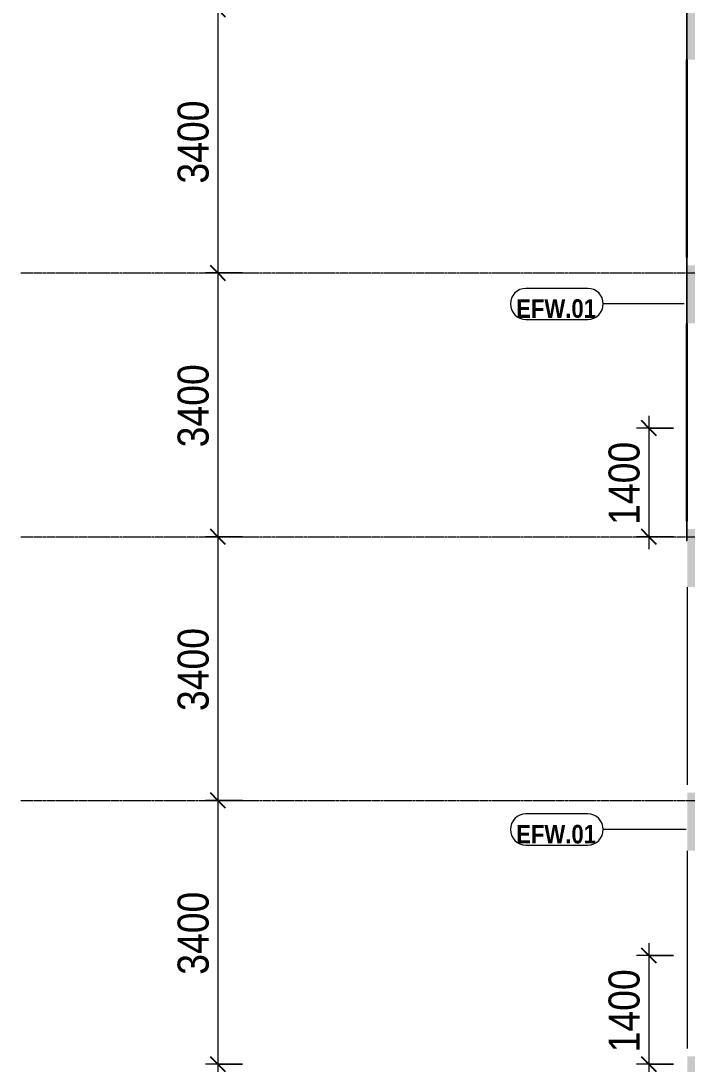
# Model space of a CAD drawing. Header units: millimetres. Extents: x 25061 to 259291, y -8723 to 35400.
# Drawn here: x 25061 to 33653, y 9000 to 22450 of the extents above; entities that cross this region are included whole.
import ezdxf

# ---------------------------------------------------------------- set-up
doc = ezdxf.new("R2010")
doc.units = ezdxf.units.MM
doc.linetypes.add('Centre', pattern=[31.75, 6.35, -4.7625, 15.875, -4.7625])
for name, color, linetype, lineweight in [('0-1', 7, 'Continuous', 5), ('A-ANNO-DIMS', 211, 'Continuous', 9), ('A-ANNO-DIMS-160', 211, 'Continuous', 9), ('A-FLOR-LEVL-2', 51, 'Centre', 9), ('A-FLOR-PATT-1', 7, 'Continuous', 9), ('A-WALL', 113, 'Continuous', 9), ('A-WALL-1', 113, 'Continuous', 18), ('A-WALL-IDEN', 211, 'Continuous', 9), ('S-BEAM-1', 12, 'Continuous', 5), ('S-COLS-1', 7, 'Continuous', 9)]:
    doc.layers.add(name, color=color, linetype=linetype, lineweight=lineweight)
doc.styles.add('Arial_B', font='arialbd.ttf', dxfattribs={"width": 0.85, "height": 240})
doc.styles.add('UTM Avo', font='', dxfattribs={"width": 0.9, "height": 400})
doc.styles.get('UTM Avo').set_extended_font_data('UTM Avo')
doc.dimstyles.new('1_Dim_chi_tiet_2_5', dxfattribs={"dimscale": 304.8, "dimtxt": 399.720379, "dimasz": 0.629921, "dimexe": 0.524934, "dimexo": 0.0625, "dimgap": 0.052493, "dimtad": 1, "dimdec": 0, "dimrnd": 5, "dimzin": 0, "dimdsep": 46, "dimtxsty": 'UTM Avo', "dimblk1": 'OBLIQUE', "dimblk2": 'OBLIQUE', "dimsah": 1, "dimcen": 0.09, "dimdle": 0.524934, "dimazin": 0, "dimtfac": 1, "dimtdec": 4, "dimtix": 1, "dimtmove": 0, "dimatfit": 3, "dimfxl": 1.049869, "dimfxlon": 1, "dimtvp": 1, "dimtolj": 1, "dimtzin": 0, "dimarcsym": 2})

# ---------------------------------------------------------------- blocks, each defined once
blk = doc.blocks.new('NCV_TKTC_KET CAU_rvt-1-TKCS_MẶT CẮT 1')
at = {"layer": 'A-FLOR-PATT-1'}
h = blk.add_hatch(color=256, dxfattribs=at)
h.paths.add_polyline_path([(127252, 22380), (127252, 22550), (118852, 22550), (118852, 22380), (126740, 22380)])
h.paths.add_polyline_path([(33653, 22380), (42053, 22380), (42053, 22550), (33653, 22550)])
h.paths.add_polyline_path([(114352, 22380), (114352, 22550), (105952, 22550), (105952, 22380), (113942, 22380)])
h.paths.add_polyline_path([(46553, 22380), (54953, 22380), (54953, 22550), (46553, 22550)])
h = blk.add_hatch(color=256, dxfattribs=at)
h.paths.add_polyline_path([(127252, 18980), (127252, 19150), (118852, 19150), (118852, 18980), (126740, 18980)])
h.paths.add_polyline_path([(33653, 18980), (42053, 18980), (42053, 19150), (33653, 19150)])
h.paths.add_polyline_path([(114352, 18980), (114352, 19150), (105952, 19150), (105952, 18980), (113942, 18980)])
h.paths.add_polyline_path([(46553, 18980), (54953, 18980), (54953, 19150), (46553, 19150)])
h = blk.add_hatch(color=256, dxfattribs=at)
h.paths.add_polyline_path([(127252, 15580), (127252, 15750), (118852, 15750), (118852, 15580), (126740, 15580)])
h.paths.add_polyline_path([(33653, 15580), (42053, 15580), (42053, 15750), (33653, 15750)])
h.paths.add_polyline_path([(114352, 15580), (114352, 15750), (105952, 15750), (105952, 15580), (113942, 15580)])
h.paths.add_polyline_path([(46553, 15580), (54953, 15580), (54953, 15750), (46553, 15750)])
h = blk.add_hatch(color=256, dxfattribs=at)
h.paths.add_polyline_path([(33653, 12180), (42053, 12180), (42053, 12350), (33653, 12350), (33653, 12183)])
h.paths.add_polyline_path([(54752, 12180), (54953, 12180), (54953, 12350), (46553, 12350), (46553, 12180), (53152, 12180)])
h.paths.add_polyline_path([(127252, 12180), (127252, 12350), (118852, 12350), (118852, 12180), (126740, 12180)])
h.paths.add_polyline_path([(105952, 12180), (114352, 12180), (114352, 12350), (105952, 12350), (105952, 12183)])
at = {"layer": 'S-BEAM-1'}
for points in [[(33953, 21950), (33953, 22500), (33653, 22500), (33653, 21950)], [(33853, 19100), (33853, 19300), (33653, 19300), (33653, 19100)], [(33953, 18550), (33953, 19100), (33653, 19100), (33653, 18550)], [(33853, 15700), (33853, 15900), (33653, 15900), (33653, 15700)], [(33953, 15150), (33953, 15700), (33653, 15700), (33653, 15150)], [(33853, 12300), (33853, 12500), (33653, 12500), (33653, 12300)], [(33953, 11750), (33953, 12300), (33653, 12300), (33653, 11750)], [(33853, 8900), (33853, 9100), (33653, 9100), (33653, 8900)]]:
    blk.add_hatch(color=256, dxfattribs=at).paths.add_polyline_path(points)
at = {"layer": 'S-COLS-1'}
for p, q in [((33653, 15150), (33653, 12600)), ((33653, 11750), (33653, 9200))]:
    blk.add_line(p, q, dxfattribs=at)
blk = doc.blocks.new('DIMBLOCK17-TKCS_MẶT CẮT 1')
at = {"layer": 'A-ANNO-DIMS-160'}
for p, q in [((27921, 22600), (27441, 22600)), ((27601, 22600), (27601, 19200)), ((27601, 22600), (27921, 22600)), ((27921, 19200), (27441, 19200)), ((27601, 19200), (27921, 19200))]:
    blk.add_line(p, q, dxfattribs=at)
at = {"layer": 'A-ANNO-DIMS-160', "lineweight": 25}
for p, q in [((27601, 22600), (27505, 22696)), ((27601, 22600), (27697, 22504)), ((27601, 19200), (27505, 19296)), ((27601, 19200), (27697, 19104))]:
    blk.add_line(p, q, dxfattribs=at)
at = {"layer": 'A-ANNO-DIMS-160', "color": 0, "insert": (27082, 20352), "char_height": 400, "width": 1314.64, "attachment_point": 1, "rotation": 90, "line_spacing_factor": 1.110334, "style": 'UTM Avo'}
blk.add_mtext('3400', dxfattribs=at)
blk = doc.blocks.new('_Oblique')
at = {"color": 0, "linetype": 'ByBlock', "lineweight": -2}
blk.add_line((-0.5, -0.5), (0.5, 0.5), dxfattribs=at)
blk = doc.blocks.new('DIMBLOCK18-TKCS_MẶT CẮT 1')
at = {"layer": 'A-ANNO-DIMS-160', "lineweight": 25}
for p, q in [((27601, 19200), (27505, 19296)), ((27601, 19200), (27697, 19104)), ((27601, 15800), (27505, 15896)), ((27601, 15800), (27697, 15704))]:
    blk.add_line(p, q, dxfattribs=at)
at = {"layer": 'A-ANNO-DIMS-160'}
for p, q in [((27921, 19200), (27441, 19200)), ((27601, 19200), (27601, 15800)), ((27601, 19200), (27921, 19200)), ((27921, 15800), (27441, 15800)), ((27601, 15800), (27921, 15800))]:
    blk.add_line(p, q, dxfattribs=at)
at = {"layer": 'A-ANNO-DIMS-160', "color": 0, "insert": (27082, 16952), "char_height": 400, "width": 1314.64, "attachment_point": 1, "rotation": 90, "line_spacing_factor": 1.110334, "style": 'UTM Avo'}
blk.add_mtext('3400', dxfattribs=at)
blk = doc.blocks.new('DIMBLOCK19-TKCS_MẶT CẮT 1')
at = {"layer": 'A-ANNO-DIMS-160', "lineweight": 25}
for p, q in [((27601, 15800), (27505, 15896)), ((27601, 15800), (27697, 15704)), ((27601, 12400), (27505, 12496)), ((27601, 12400), (27697, 12304))]:
    blk.add_line(p, q, dxfattribs=at)
at = {"layer": 'A-ANNO-DIMS-160'}
for p, q in [((27921, 15800), (27441, 15800)), ((27601, 15800), (27601, 12400)), ((27601, 15800), (27921, 15800)), ((27921, 12400), (27441, 12400)), ((27601, 12400), (27921, 12400))]:
    blk.add_line(p, q, dxfattribs=at)
at = {"layer": 'A-ANNO-DIMS-160', "color": 0, "insert": (27082, 13552), "char_height": 400, "width": 1314.64, "attachment_point": 1, "rotation": 90, "line_spacing_factor": 1.110334, "style": 'UTM Avo'}
blk.add_mtext('3400', dxfattribs=at)
blk = doc.blocks.new('DIMBLOCK20-TKCS_MẶT CẮT 1')
at = {"layer": 'A-ANNO-DIMS-160'}
for p, q in [((27921, 12400), (27441, 12400)), ((27601, 12400), (27601, 9000)), ((27601, 12400), (27921, 12400)), ((27921, 9000), (27441, 9000)), ((27601, 9000), (27921, 9000))]:
    blk.add_line(p, q, dxfattribs=at)
at = {"layer": 'A-ANNO-DIMS-160', "lineweight": 25}
for p, q in [((27601, 12400), (27505, 12496)), ((27601, 12400), (27697, 12304)), ((27601, 9000), (27505, 9096)), ((27601, 9000), (27697, 8904))]:
    blk.add_line(p, q, dxfattribs=at)
at = {"layer": 'A-ANNO-DIMS-160', "color": 0, "insert": (27082, 10152), "char_height": 400, "width": 1314.64, "attachment_point": 1, "rotation": 90, "line_spacing_factor": 1.110334, "style": 'UTM Avo'}
blk.add_mtext('3400', dxfattribs=at)
blk = doc.blocks.new('DIMBLOCK21-TKCS_MẶT CẮT 1')
at = {"layer": 'A-ANNO-DIMS-160', "lineweight": 25}
for p, q in [((27601, 9000), (27505, 9096)), ((27601, 9000), (27697, 8904)), ((27601, 5600), (27505, 5696)), ((27601, 5600), (27697, 5504))]:
    blk.add_line(p, q, dxfattribs=at)
at = {"layer": 'A-ANNO-DIMS-160'}
for p, q in [((27921, 9000), (27441, 9000)), ((27601, 9000), (27601, 5600)), ((27601, 9000), (27921, 9000)), ((27921, 5600), (27441, 5600)), ((27601, 5600), (27921, 5600))]:
    blk.add_line(p, q, dxfattribs=at)
at = {"layer": 'A-ANNO-DIMS-160', "color": 0, "insert": (27082, 6752), "char_height": 400, "width": 1314.64, "attachment_point": 1, "rotation": 90, "line_spacing_factor": 1.110334, "style": 'UTM Avo'}
blk.add_mtext('3400', dxfattribs=at)
blk = doc.blocks.new('DIMBLOCK55-TKCS_MẶT CẮT 1')
at = {"layer": 'A-ANNO-DIMS-160'}
for p, q in [((33158, 17360), (33158, 15640)), ((33478, 17200), (32998, 17200)), ((33158, 17200), (33478, 17200)), ((33478, 15800), (32998, 15800)), ((33158, 15800), (33478, 15800))]:
    blk.add_line(p, q, dxfattribs=at)
at = {"layer": 'A-ANNO-DIMS-160', "lineweight": 25}
for p, q in [((33158, 17200), (33062, 17296)), ((33158, 17200), (33254, 17104)), ((33158, 15800), (33062, 15896)), ((33158, 15800), (33254, 15704))]:
    blk.add_line(p, q, dxfattribs=at)
at = {"layer": 'A-ANNO-DIMS-160', "color": 0, "insert": (32639, 15952), "char_height": 400, "width": 1314.64, "attachment_point": 1, "rotation": 90, "line_spacing_factor": 1.110334, "style": 'UTM Avo'}
blk.add_mtext('1400', dxfattribs=at)
blk = doc.blocks.new('DIMBLOCK56-TKCS_MẶT CẮT 1')
at = {"layer": 'A-ANNO-DIMS-160', "lineweight": 25}
for p, q in [((33158, 10400), (33062, 10496)), ((33158, 10400), (33254, 10304)), ((33158, 9000), (33062, 9096)), ((33158, 9000), (33254, 8904))]:
    blk.add_line(p, q, dxfattribs=at)
at = {"layer": 'A-ANNO-DIMS-160'}
for p, q in [((33158, 10560), (33158, 8840)), ((33478, 10400), (32998, 10400)), ((33158, 10400), (33478, 10400)), ((33478, 9000), (32998, 9000)), ((33158, 9000), (33478, 9000))]:
    blk.add_line(p, q, dxfattribs=at)
at = {"layer": 'A-ANNO-DIMS-160', "color": 0, "insert": (32639, 9152), "char_height": 400, "width": 1314.64, "attachment_point": 1, "rotation": 90, "line_spacing_factor": 1.110334, "style": 'UTM Avo'}
blk.add_mtext('1400', dxfattribs=at)
blk = doc.blocks.new('CTL_WALL TAG NO MARK - 10-2062273-TKCS_MẶT CẮT 1')
at = {"layer": 'A-WALL-IDEN'}
for p, q in [((32371, 30015), (31574, 30015)), ((31574, 29615), (32371, 29615))]:
    blk.add_line(p, q, dxfattribs=at)
for centre, start, end in [((31574, 29815), 90, 270), ((32371, 29815), 270, 90)]:
    blk.add_arc(centre, 200, start, end, dxfattribs=at)

msp = doc.modelspace()

# ---------------------------------------------------------------- linework, layer by layer
at = {"layer": 'A-FLOR-LEVL-2'}
for p, q in [((25061.1, 19200), (134152.6, 19200)), ((25061.1, 15800), (134152.6, 15800)), ((25061.1, 12400), (134152.6, 12400))]:
    msp.add_line(p, q, dxfattribs=at)
at = {"layer": 'A-WALL'}
for p, q in [((33642.6, 19400), (33642.6, 21950)), ((33652.6, 21950), (33652.6, 19400)), ((33642.6, 16000), (33642.6, 18550)), ((33652.6, 18550), (33652.6, 16000))]:
    msp.add_line(p, q, dxfattribs=at)
at = {"layer": 'A-WALL-1'}
for p, q in [((33642.6, 22800), (33642.6, 21950)), ((33652.6, 21950), (33652.6, 22800)), ((33642.6, 21950), (33652.6, 21950)), ((33652.6, 19400), (33642.6, 19400)), ((33642.6, 19400), (33642.6, 18550)), ((33652.6, 18550), (33652.6, 19400)), ((33652.6, 19150), (33642.6, 19150)), ((33642.6, 19150), (33652.6, 19150)), ((33642.6, 18550), (33652.6, 18550)), ((33652.6, 16000), (33642.6, 16000)), ((33642.6, 16000), (33642.6, 15750)), ((33652.6, 15750), (33652.6, 16000)), ((33642.6, 15750), (33652.6, 15750))]:
    msp.add_line(p, q, dxfattribs=at)
at = {"layer": 'A-WALL-IDEN'}
for p, q in [((33614.2, 18801.6), (32571.3, 18801.6)), ((33639, 12024.9), (32571.3, 12024.9))]:
    msp.add_line(p, q, dxfattribs=at)

# ---------------------------------------------------------------- block references
at = {"layer": '0-1'}
msp.add_blockref('NCV_TKTC_KET CAU_rvt-1-TKCS_MẶT CẮT 1', (0, 0), dxfattribs=at)
at = {"layer": 'A-WALL-IDEN'}
for p in [(0, -11013.5), (0, -17790.2)]:
    msp.add_blockref('CTL_WALL TAG NO MARK - 10-2062273-TKCS_MẶT CẮT 1', p, dxfattribs=at)

# ---------------------------------------------------------------- texts
at = {"layer": 'A-WALL-IDEN', "char_height": 240, "width": 1062.16, "attachment_point": 5, "line_spacing_factor": 0.936439, "style": 'Arial_B'}
for insert in [(31962.6, 18739.7), (31962.6, 11963)]:
    msp.add_mtext('\\pt6.7992,13.6008,20.4,27.1992,34.0008,40.8,47.5992,54.4008,61.2,67.9992,74.8008,81.6,88.3992,95.2008,102,108.7992,115.6008,122.4,129.1992,136.0008,142.8,149.5992,156.4008,163.2,169.9992,176.8008,183.6,190.3992,197.2008,204,210.7992,217.6008;EFW.01', dxfattribs=dict(at, insert=insert))

# ---------------------------------------------------------------- dimensions: what is measured, and where the dimension line sits
at = {"layer": 'A-ANNO-DIMS'}
for base, p1, p2, override, picture, middle in [((27601.4, 19200), (27921.4, 22600), (27921.4, 19200), {"dimpost": '<>', "dimfxl": 3400}, 'DIMBLOCK17-TKCS_MẶT CẮT 1', (27378.4, 20900)), ((27601.4, 15800), (27921.4, 19200), (27921.4, 15800), {"dimpost": '<>', "dimfxl": 3400}, 'DIMBLOCK18-TKCS_MẶT CẮT 1', (27378.4, 17500)), ((33158.2, 15800), (33478.2, 17200), (33478.2, 15800), {"dimpost": '<>', "dimfxl": 1400}, 'DIMBLOCK55-TKCS_MẶT CẮT 1', (32935.2, 16500)), ((27601.4, 12400), (27921.4, 15800), (27921.4, 12400), {"dimpost": '<>', "dimfxl": 3400}, 'DIMBLOCK19-TKCS_MẶT CẮT 1', (27378.4, 14100)), ((27601.4, 9000), (27921.4, 12400), (27921.4, 9000), {"dimpost": '<>', "dimfxl": 3400}, 'DIMBLOCK20-TKCS_MẶT CẮT 1', (27378.4, 10700)), ((33158.2, 9000), (33478.2, 10400), (33478.2, 9000), {"dimpost": '<>', "dimfxl": 1400}, 'DIMBLOCK56-TKCS_MẶT CẮT 1', (32935.2, 9700)), ((27601.4, 5600), (27921.4, 9000), (27921.4, 5600), {"dimpost": '<>', "dimfxl": 3400}, 'DIMBLOCK21-TKCS_MẶT CẮT 1', (27378.4, 7300))]:
    dim = msp.add_linear_dim(base=base, p1=p1, p2=p2, angle=90, dimstyle='1_Dim_chi_tiet_2_5', override=override, dxfattribs=at)
    dim.commit()
    dim.dimension.update_dxf_attribs({"geometry": picture, "text_midpoint": middle})

doc.saveas('drawing.dxf')
